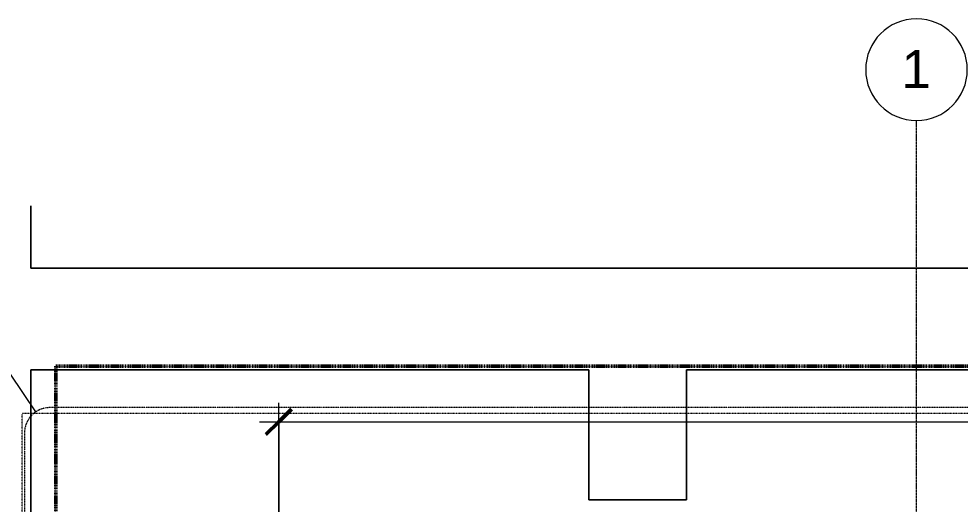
# Model space of a CAD drawing. Header units: inches. Extents: x -4294 to -464, y 9706 to 12475.
# Drawn here: x -4011 to -3456, y 12187 to 12474 of the extents above; entities that cross this region are included whole.
import ezdxf

# ---------------------------------------------------------------- set-up
doc = ezdxf.new("R2010")
doc.units = ezdxf.units.IN
doc.header["$MEASUREMENT"] = 0
for name, pattern in [('Aligning Line 1_8_', [0.25, 0.125, -0.125]), ('Dash Dot 3_16_', [0.3125, 0.1875, -0.0625, 0, -0.0625]), ('Double Dash 3_8_', [1, 0.375, -0.125, 0.125, -0.125, 0.125, -0.125]), ('Grid Line 1_2_', [0.875, 0.5, -0.125, 0.125, -0.125])]:
    doc.linetypes.add(name, pattern=pattern)
for name, color, linetype, lineweight in [('0-1', 7, 'Continuous', 5), ('0-3', 147, 'Aligning Line 1_8_', 9), ('0-4', 165, 'Continuous', 5), ('A-ANNO-DIMS', 211, 'Continuous', 9), ('A-ANNO-DIMS-120', 211, 'Continuous', 9), ('A-ANNO-SYMB', 150, 'Continuous', 9), ('A-ANNO-SYMB-1', 150, 'Dash Dot 3_16_', 9), ('C-PROP-LINE-1', 250, 'Double Dash 3_8_', 50), ('C-TOPO', 7, 'Continuous', 9), ('G-ANNO-SYMB-1', 147, 'Aligning Line 1_8_', 9), ('S-GRID-1', 1, 'Grid Line 1_2_', 9), ('S-GRID-IDEN', 1, 'Continuous', 9), ('S-GRID-IDEN-1', 147, 'Continuous', 9)]:
    doc.layers.add(name, color=color, linetype=linetype, lineweight=lineweight)
doc.styles.add('Arial', font='arial.ttf', dxfattribs={"height": 22.5})
doc.styles.add('Century Gothic', font='ufonts.com_century-gothic.ttf', dxfattribs={"height": 11.25})
doc.dimstyles.new('OD__1_8__Tol__', dxfattribs={"dimscale": 12, "dimtxt": 11.746893, "dimasz": 1.25, "dimexe": 0.9375, "dimexo": 0.625, "dimgap": 0.15625, "dimtad": 1, "dimdec": 3, "dimrnd": 0.125, "dimzin": 3, "dimdsep": 46, "dimlunit": 4, "dimtxsty": 'Century Gothic', "dimblk1": 'OBLIQUE', "dimblk2": 'OBLIQUE', "dimsah": 1, "dimcen": 0.09, "dimdle": 0.9375, "dimazin": 0, "dimtfac": 1, "dimtdec": 4, "dimtix": 1, "dimtmove": 0, "dimatfit": 3, "dimfxl": 1, "dimtvp": 1, "dimtfill": 1, "dimfrac": 2, "dimtolj": 1, "dimtzin": 0, "dimarcsym": 2})

# ---------------------------------------------------------------- blocks, each defined once
blk = doc.blocks.new('CTR - 1st Phase - Unit Layouts_rvt-1-FLOOR PLAN - 2ND FLOOR')
at = {"layer": 'G-ANNO-SYMB-1'}
for p in [(-4009.53, 9846.28), (-1813.52, 12240.75)]:
    blk.add_line(p, (-4009.53, 12240.75), dxfattribs=at)
blk = doc.blocks.new('CTR  - Topography_rvt-1-FLOOR PLAN - 2ND FLOOR')
at = {"layer": 'C-TOPO'}
for p, q in [((-4004.23, 12363.44), (-4004.23, 12326.59)), ((-4004.23, 12326.59), (-4004.23, 12363.44)), ((-4004.23, 12326.59), (-3986.05, 12326.59)), ((-3986.05, 12326.59), (-4004.23, 12326.59)), ((-3986.05, 12326.59), (-3968.35, 12326.59)), ((-3968.35, 12326.59), (-3986.05, 12326.59)), ((-3968.35, 12326.59), (-3728.25, 12326.59)), ((-3728.25, 12326.59), (-3968.35, 12326.59)), ((-3728.25, 12326.59), (-3702.5, 12326.59)), ((-3702.5, 12326.59), (-3728.25, 12326.59)), ((-3702.5, 12326.59), (-3440.11, 12326.59)), ((-3440.11, 12326.59), (-3702.5, 12326.59)), ((-4001.71, 12266.59), (-4004.23, 12266.59)), ((-4004.23, 12266.59), (-4004.23, 12265.75)), ((-4004.23, 12265.75), (-4004.23, 12266.59)), ((-4004.23, 12266.59), (-4001.71, 12266.59)), ((-4004.23, 12265.75), (-4004.23, 12258.68)), ((-4004.23, 12258.68), (-4004.23, 12265.75)), ((-3998.5, 12266.59), (-4001.71, 12266.59)), ((-4001.71, 12266.59), (-3998.5, 12266.59)), ((-3996.8, 12266.59), (-3998.5, 12266.59)), ((-3998.5, 12266.59), (-3996.8, 12266.59)), ((-3996.35, 12266.59), (-3996.8, 12266.59)), ((-3996.8, 12266.59), (-3996.35, 12266.59)), ((-3994.29, 12266.59), (-3996.35, 12266.59)), ((-3996.35, 12266.59), (-3994.29, 12266.59)), ((-3990.28, 12266.59), (-3994.29, 12266.59)), ((-3994.29, 12266.59), (-3990.28, 12266.59)), ((-3675.4, 12266.59), (-3990.28, 12266.59)), ((-3990.28, 12266.59), (-3675.4, 12266.59)), ((-3674.72, 12266.59), (-3675.4, 12266.59)), ((-3675.4, 12266.59), (-3674.72, 12266.59)), ((-3674.72, 12265.82), (-3674.72, 12266.59)), ((-3674.72, 12266.59), (-3674.72, 12265.82)), ((-3674.72, 12204.7), (-3674.72, 12265.82)), ((-3674.72, 12265.82), (-3674.72, 12204.7)), ((-3508.92, 12266.59), (-3617.12, 12266.59)), ((-3617.12, 12266.59), (-3617.12, 12243.58)), ((-3617.12, 12243.58), (-3617.12, 12266.59)), ((-3617.12, 12266.59), (-3508.92, 12266.59)), ((-3449.55, 12266.59), (-3508.92, 12266.59)), ((-3508.92, 12266.59), (-3449.55, 12266.59)), ((-4004.23, 12258.68), (-4004.23, 12110.59)), ((-4004.23, 12110.59), (-4004.23, 12258.68)), ((-3617.12, 12243.58), (-3617.12, 12200.42)), ((-3617.12, 12200.42), (-3617.12, 12243.58)), ((-3674.72, 12189.79), (-3674.72, 12204.7)), ((-3674.72, 12204.7), (-3674.72, 12189.79)), ((-3617.12, 12200.42), (-3617.12, 12193.41)), ((-3617.12, 12193.41), (-3617.12, 12200.42)), ((-3617.12, 12193.41), (-3617.12, 12189.79)), ((-3617.12, 12189.79), (-3617.12, 12193.41)), ((-3617.12, 12189.79), (-3674.72, 12189.79)), ((-3674.72, 12189.79), (-3617.12, 12189.79))]:
    blk.add_line(p, q, dxfattribs=at)
blk = doc.blocks.new('Family - ___-1878357-FLOOR PLAN - 2ND FLOOR')
at = {"layer": 'C-PROP-LINE-1'}
for q in [(-629.56, 12268.69), (-3987.01, 9767.34)]:
    blk.add_line((-3989.61, 12268.69), q, dxfattribs=at)
blk = doc.blocks.new('Grid - Grid Head - Circle-50561-FLOOR PLAN - 2ND FLOOR')
at = {"layer": 'S-GRID-IDEN-1'}
for start, end in [(360, 180), (180, 360)]:
    blk.add_arc((0, 0), 0.25, start, end, dxfattribs=at)
blk = doc.blocks.new('CTR - 1st Phase - Shell_rvt-1-FLOOR PLAN - 2ND FLOOR')
at = {"layer": 'S-GRID-1'}
blk.add_line((-3481.32, 9836.18), (-3481.32, 12413.74), dxfattribs=at)
at = {"layer": '0-3'}
blk.add_blockref('Family - ___-1878357-FLOOR PLAN - 2ND FLOOR', (0, 0), dxfattribs=at)
at = {"layer": '0-4', "xscale": 120, "yscale": 120, "zscale": 120}
blk.add_blockref('Grid - Grid Head - Circle-50561-FLOOR PLAN - 2ND FLOOR', (-3481.32, 12443.74), dxfattribs=at)
at = {"layer": 'S-GRID-IDEN', "insert": (-3490.24, 12455.35), "char_height": 22.5, "width": 21.21, "attachment_point": 1, "style": 'Arial'}
blk.add_mtext('1', dxfattribs=at)
blk = doc.blocks.new('DIMBLOCK17-FLOOR PLAN - 2ND FLOOR')
at = {"layer": 'A-ANNO-DIMS-120'}
for p, q in [((-3857.97, 12121.65), (-3857.97, 12247.11)), ((-2070.67, 12121.65), (-2070.67, 12247.11)), ((-3869.22, 12235.86), (-2059.42, 12235.86)), ((-3857.97, 12235.86), (-3857.97, 12121.65)), ((-2070.67, 12235.86), (-2070.67, 12121.65))]:
    blk.add_line(p, q, dxfattribs=at)
at = {"layer": 'A-ANNO-DIMS-120', "lineweight": 50}
for p, q in [((-3857.97, 12235.86), (-3850.47, 12243.36)), ((-2070.67, 12235.86), (-2063.17, 12243.36)), ((-3857.97, 12235.86), (-3865.47, 12228.36)), ((-2070.67, 12235.86), (-2078.17, 12228.36))]:
    blk.add_line(p, q, dxfattribs=at)
at = {"layer": 'A-ANNO-DIMS-120', "color": 0, "insert": (-3011.5, 12252.15), "char_height": 11.25, "width": 113.2177, "attachment_point": 1, "line_spacing_factor": 0.984502, "style": 'Century Gothic', "bg_fill": 3, "box_fill_scale": 1.25, "bg_fill_color": 256, "bg_fill_true_color": 13158600, "bg_fill_transparency": 0}
blk.add_mtext('148\' - 11 1/4"', dxfattribs=at)
blk = doc.blocks.new('_Oblique')
at = {"color": 0, "linetype": 'ByBlock', "lineweight": -2}
blk.add_line((-0.5, -0.5), (0.5, 0.5), dxfattribs=at)

msp = doc.modelspace()

# ---------------------------------------------------------------- linework, layer by layer
at = {"layer": 'A-ANNO-SYMB'}
msp.add_line((-4001.437, 12241.6976), (-4043.1335, 12303.683), dxfattribs=at)
at = {"layer": 'A-ANNO-SYMB-1'}
msp.add_line((-4008.0647, 12229.2516), (-4008.0647, 11059.2516), dxfattribs=at)
msp.add_arc((-3993.0647, 12229.2516), 15, 90, 180, dxfattribs=at)

# ---------------------------------------------------------------- block references
at = {"layer": '0-1'}
for name in ['CTR - 1st Phase - Shell_rvt-1-FLOOR PLAN - 2ND FLOOR', 'CTR  - Topography_rvt-1-FLOOR PLAN - 2ND FLOOR', 'CTR - 1st Phase - Unit Layouts_rvt-1-FLOOR PLAN - 2ND FLOOR']:
    msp.add_blockref(name, (0, 0), dxfattribs=at)

# ---------------------------------------------------------------- next in the draw order: dimensions: what is measured, and where the dimension line sits
at = {"layer": 'A-ANNO-DIMS'}
dim = msp.add_linear_dim(base=(-2070.6737, 12235.857), p1=(-3857.9737, 12114.1519), p2=(-2070.6737, 12114.1519), dimstyle='OD__1_8__Tol__', override={"dimpost": '<>', "dimfxl": 1787.3}, dxfattribs=at)
dim.commit()
dim.dimension.update_dxf_attribs({"geometry": 'DIMBLOCK17-FLOOR PLAN - 2ND FLOOR', "text_midpoint": (-2964.3237, 12244.2632)})

# ---------------------------------------------------------------- next in the draw order: linework, layer by layer
at = {"layer": 'A-ANNO-SYMB-1'}
msp.add_line((-2068.9044, 12244.2516), (-3993.0647, 12244.2516), dxfattribs=at)

doc.saveas('drawing.dxf')
